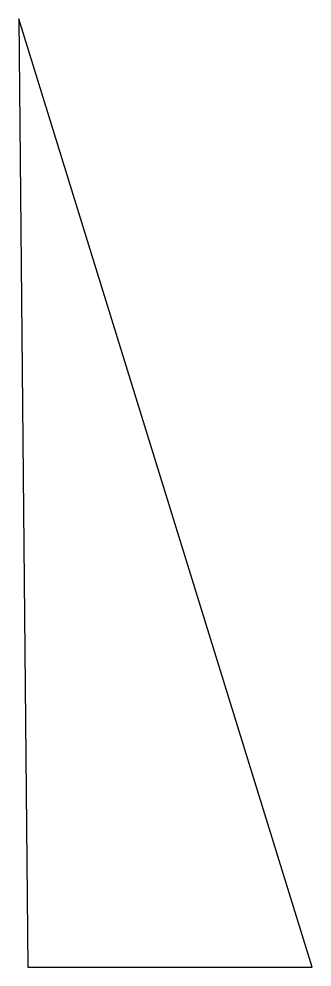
# Model space of a CAD drawing. Header units: millimetres. Extents: x 25.9 to 56.8, y 25.3 to 125.3.
import ezdxf

# ---------------------------------------------------------------- set-up
doc = ezdxf.new("R2010")
doc.units = ezdxf.units.MM
doc.header["$MEASUREMENT"] = 0

msp = doc.modelspace()

# ---------------------------------------------------------------- linework, layer by layer
msp.add_lwpolyline([(25.898, 125.335), (26.822, 25.339), (56.822, 25.339)], close=True)

doc.saveas('drawing.dxf')
